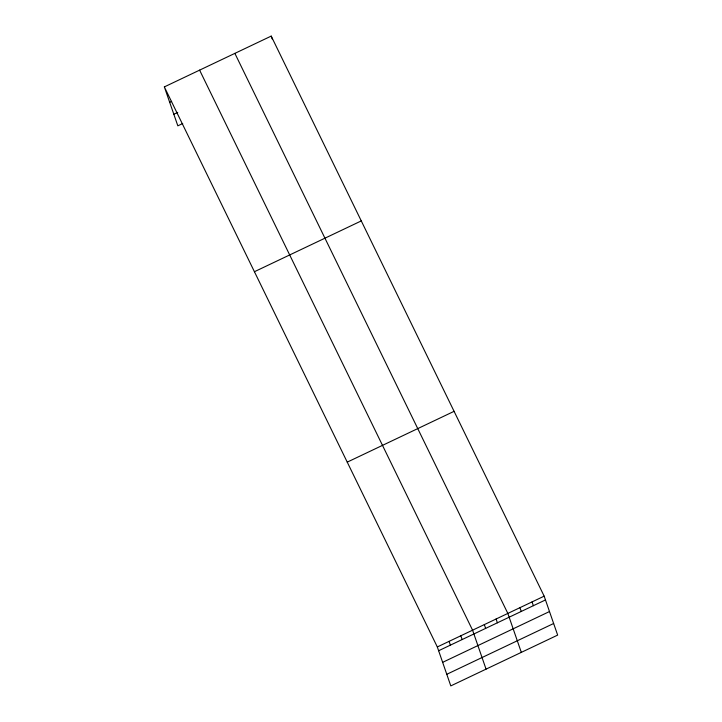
<?xml version="1.0" encoding="UTF-8"?>
<svg xmlns="http://www.w3.org/2000/svg" width="722" height="722" viewBox="0 0 722 722"><rect width="100%" height="100%" fill="white"/><g stroke="black" fill="none" stroke-linecap="round" stroke-linejoin="round"><path stroke-width="1.08" d="M164.345 86.902L271.201 36.1L544.162 596.155L557.655 635.098L450.799 685.9L437.315 646.948L164.345 86.902L177.838 125.845L182.729 123.516M169.679 102.289L171.637 101.36M173.812 114.247L177.738 112.379M254.424 271.716L361.28 220.914M347.237 462.134L454.084 411.332M437.315 646.948L544.162 596.155M438.624 650.739L545.48 599.937M442.64 662.345L549.496 611.543M446.783 674.294L553.639 623.501M234.867 53.374L507.837 613.42L521.32 652.372M199.606 70.133L472.576 630.189L486.059 669.141M532.06 601.913L533.368 605.695M519.948 607.671L521.257 611.453M496.086 619.016L497.395 622.797M484.327 624.602L485.635 628.384M271.201 36.1L272.185 38.943M460.826 635.775L462.134 639.566M449.066 641.362L450.375 645.152"/></g></svg>
